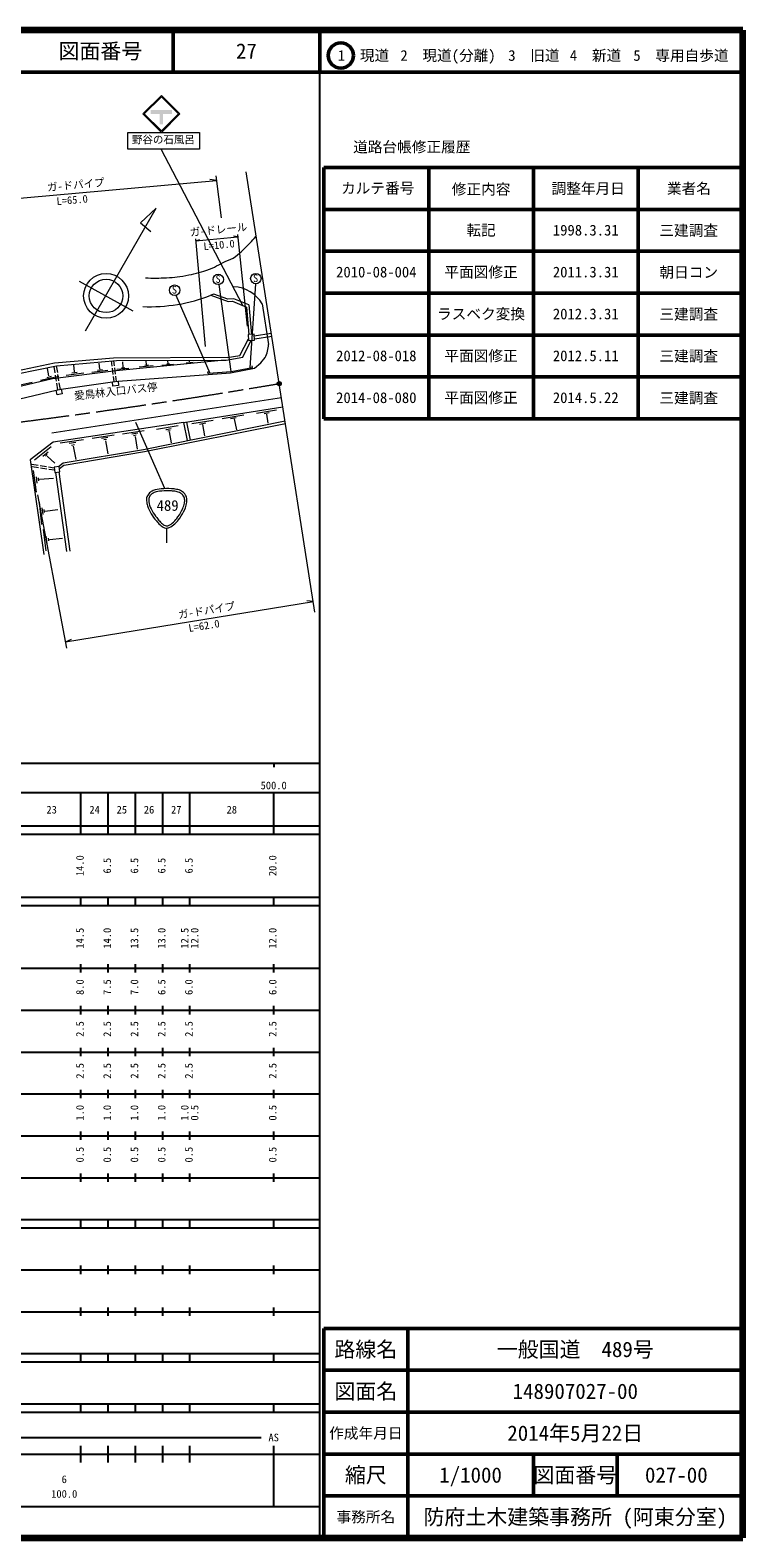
# Model space of a CAD drawing. Units: millimetres, scale not verified. Extents: x 40000 to 680000, y 20000 to 380000.
# Drawn here: x 509866 to 680000, y 20000 to 380000 of the extents above; entities that cross this region are included whole.
import ezdxf
from ezdxf.enums import TextEntityAlignment as Align

# ---------------------------------------------------------------- set-up
doc = ezdxf.new("R2010")
doc.units = ezdxf.units.MM
doc.header["$LTSCALE"] = 1000
doc.header["$PDMODE"] = 32
doc.header["$PDSIZE"] = 500
doc.linetypes.add('CHAIN', pattern=[18.5, 12, -1.5, 3.5, -1.5])
for name, color, linetype, lineweight in [('M-BGD', 7, 'Continuous', 13), ('M-BMK', 2, 'CHAIN', 13), ('M-BMK-SRVR', 3, 'Continuous', 13), ('M-STR-HTXT', 7, 'Continuous', 13), ('M-STR-STRC', 7, 'Continuous', 13), ('M-TTL', 2, 'Continuous', 140), ('M-TTL-BAND', 7, 'Continuous', 25), ('M-TTL-FRAM', 2, 'Continuous', 50), ('M-TTL-LINE', 7, 'Continuous', 50), ('M-TTL-TXT', 7, 'Continuous', 13)]:
    doc.layers.add(name, color=color, linetype=linetype, lineweight=lineweight)
doc.layers.add('M-OTRS', color=6, linetype='Continuous')
doc.styles.add('ＭＳ ゴシック', font='')
doc.styles.add('ＭＳ 明朝', font='')
doc.styles.get('ＭＳ ゴシック').set_extended_font_data('MS Gothic')
doc.styles.get('ＭＳ 明朝').set_extended_font_data('MS Mincho')

msp = doc.modelspace()

# ---------------------------------------------------------------- hatches: boundary and pattern name
at = {"layer": 'M-STR-STRC'}
msp.add_hatch(color=256, dxfattribs=at).paths.add_polyline_path([(538639, 360930), (538639, 360017), (540761, 360017), (540761, 357483), (541585, 357483), (541585, 359981), (543689, 359981), (543689, 360930)])

# ---------------------------------------------------------------- linework, layer by layer
at = {"layer": 'M-BGD'}
for p, q in [((523113, 308200), (539959, 337460)), ((539959, 337460), (536205, 334017)), ((536205, 334017), (538681, 331932)), ((521593, 320084), (534378, 313014)), ((553721, 316974), (553032, 316722)), ((557093, 315751), (553721, 316974)), ((557815, 298531), (554962, 319247)), ((563680, 319427), (562341, 299350)), ((544663, 316696), (552722, 298105)), ((553032, 316722), (557133, 315179)), ((558513, 315850), (557093, 315751)), ((557133, 315179), (558198, 315258)), ((558198, 315258), (561531, 313878)), ((562043, 314410), (558513, 315850)), ((561531, 313878), (562090, 307333)), ((562043, 314410), (562718, 307367)), ((565286, 314626), (566772, 304932)), ((559918, 302345), (561966, 306333)), ((563344, 307401), (561912, 307323)), ((561912, 307323), (561989, 305908)), ((563421, 305986), (563344, 307401)), ((563366, 307002), (567438, 307648)), ((563475, 306310), (567546, 306956)), ((560639, 301898), (562641, 305944)), ((561989, 305908), (563421, 305986)), ((515676, 300492), (491174, 295325)), ((491795, 294929), (516184, 299843)), ((514321, 297449), (514045, 299184)), ((515823, 298143), (515574, 299720)), ((529725, 301708), (515676, 300492)), ((516184, 299843), (530488, 301129)), ((516433, 298262), (516184, 299843)), ((520491, 298424), (520309, 300067)), ((524597, 298322), (528384, 298821)), ((525912, 298830), (527130, 298962)), ((526508, 299075), (526359, 300469)), ((529447, 299787), (529294, 301022)), ((529693, 297802), (529509, 299290)), ((556892, 301816), (529725, 301708)), ((530010, 299844), (529857, 301073)), ((530256, 297859), (530071, 299348)), ((530435, 298753), (555484, 301194)), ((530488, 301129), (555484, 301194)), ((530562, 299024), (533432, 299310)), ((531667, 299363), (532491, 299433)), ((532035, 299532), (531958, 300842)), ((535918, 299616), (539232, 299897)), ((537233, 299993), (538118, 300055)), ((537645, 300195), (537558, 300984)), ((541279, 299985), (544101, 300245)), ((542471, 300292), (543149, 300368)), ((542781, 300438), (542717, 301051)), ((547083, 300592), (548757, 300724)), ((547915, 300812), (547894, 301077)), ((555484, 301194), (556637, 301194)), ((556637, 301194), (560639, 301898)), ((556892, 301816), (559918, 302345)), ((557706, 298188), (563454, 299323)), ((557815, 298531), (562972, 299464)), ((562972, 299464), (562893, 299846)), ((563454, 299323), (564931, 300588)), ((564931, 300588), (565991, 301824)), ((493748, 291813), (515185, 296794)), ((506784, 295148), (510321, 295950)), ((512349, 296463), (516714, 297383)), ((513900, 297094), (514991, 297343)), ((515185, 296794), (530435, 298753)), ((516134, 296167), (515900, 297649)), ((516460, 294096), (516211, 295673)), ((516744, 296286), (516511, 297768)), ((517070, 294211), (516822, 295793)), ((517306, 294256), (529506, 296025)), ((518457, 297612), (522676, 298173)), ((519836, 298161), (521122, 298336)), ((529506, 296025), (530838, 296176)), ((529621, 295010), (529506, 296025)), ((529908, 296070), (529755, 297306)), ((530470, 296134), (530317, 297363)), ((530838, 296176), (557706, 298188)), ((530838, 296176), (530953, 295161)), ((552306, 298084), (552349, 298491)), ((552306, 298084), (552464, 298084)), ((552464, 298084), (557815, 298531)), ((495832, 289260), (516092, 294027)), ((515034, 283836), (569837, 292318)), ((516092, 294027), (517306, 294256)), ((516303, 292907), (516092, 294027)), ((517518, 293137), (516303, 292907)), ((517306, 294256), (517518, 293137)), ((530953, 295161), (529621, 295010)), ((546473, 286288), (570193, 290042)), ((555714, 287282), (560841, 288114)), ((563885, 288580), (568697, 289343)), ((565739, 288449), (566935, 288672)), ((566304, 288317), (566620, 286161)), ((546473, 286288), (515351, 281623)), ((531882, 283647), (537049, 284436)), ((536905, 279873), (570711, 286735)), ((537179, 279394), (570816, 286065)), ((540055, 284724), (545222, 285566)), ((542237, 284619), (542434, 284658)), ((542434, 284658), (543539, 284869)), ((546473, 286288), (547335, 281990)), ((547170, 286398), (548045, 282134)), ((548443, 286086), (553584, 286888)), ((550257, 285954), (551809, 286204)), ((551033, 285862), (551506, 283127)), ((557712, 287272), (559080, 287522)), ((558580, 287193), (559093, 284577)), ((515351, 281623), (509868, 277442)), ((517025, 281461), (522587, 282250)), ((519142, 281343), (520746, 281606)), ((519707, 280922), (520431, 281053)), ((524681, 282582), (529926, 283371)), ((526876, 282542), (528415, 282845)), ((527455, 282266), (528086, 282371)), ((527823, 281977), (528375, 278835)), ((534139, 283621), (535564, 283831)), ((534512, 283239), (535156, 283357)), ((534946, 282976), (535380, 279978)), ((542763, 284317), (543302, 284395)), ((543026, 284106), (543565, 281463)), ((509868, 277442), (513094, 254800)), ((510923, 277408), (514907, 280564)), ((512908, 278315), (514197, 279328)), ((513526, 278302), (513947, 278670)), ((513947, 278289), (515761, 276606)), ((517727, 276718), (536905, 279873)), ((517968, 276102), (537179, 279394)), ((520115, 280659), (520772, 277477)), ((511769, 276048), (510288, 276288)), ((511839, 275518), (510358, 275758)), ((510594, 274860), (511274, 269713)), ((513743, 275728), (512262, 275968)), ((513813, 275198), (512333, 275438)), ((515607, 275425), (514236, 275648)), ((515666, 274897), (514307, 275118)), ((516775, 275822), (515578, 275689)), ((515578, 275689), (515722, 274393)), ((515722, 274393), (516919, 274527)), ((515945, 274418), (518545, 255537)), ((516608, 275804), (517727, 276718)), ((516697, 274502), (519298, 255584)), ((516919, 274527), (516775, 275822)), ((517893, 276015), (516839, 275247)), ((517968, 276102), (517893, 276015)), ((511326, 273315), (511467, 271860)), ((511808, 273070), (511896, 272386)), ((512063, 272772), (515472, 273009)), ((511990, 267289), (512582, 261925)), ((512663, 265943), (512917, 264339)), ((513092, 265549), (513198, 264857)), ((513338, 265155), (516511, 265514)), ((512936, 260756), (513627, 255648)), ((513587, 259178), (513844, 257384)), ((514133, 258683), (514247, 258061)), ((514475, 258385), (517613, 258727))]:
    msp.add_line(p, q, dxfattribs=at)
for centre, radius in [((527987, 316543), 5351), ((527987, 316543), 4000), ((554776, 320483), 1250), ((563739, 320675), 1250), ((544363, 317910), 1250)]:
    msp.add_circle(centre, radius, dxfattribs=at)
for centre, radius, start, end in [((558019, 310310), 8452, 30.70565, 86.75827), ((538402, 354024), 40068, 267.60936, 291.41519), ((558733, 305298), 8047, 334.42074, 357.39753)]:
    msp.add_arc(centre, radius, start, end, dxfattribs=at)
msp.add_open_spline([(537373, 320856), (539410, 320787), (540006, 320782), (541692, 320856), (543781, 320947), (544960, 321036), (547017, 321418), (549012, 321788), (550124, 322069), (552046, 322719), (553902, 323347), (554833, 323976), (556601, 324820), (557488, 325243), (558081, 325325), (558860, 325924), (560316, 327045), (561034, 327801), (562299, 329134), (562904, 329772), (563115, 329991), (563813, 330803)], degree=3, knots=[0, 0, 0, 0, 1, 1, 1, 2, 2, 2, 3, 3, 3, 4, 4, 4, 5, 5, 5, 6, 6, 6, 7, 7, 7, 7], dxfattribs=at)
at = {"layer": 'M-BMK'}
msp.add_arc((321329, 1755300), 1480614, 275.78186, 279.64217, dxfattribs=at)
at = {"layer": 'M-BMK-SRVR'}
for p, q in [((569323, 295603), (561404, 346194)), ((577861, 241056), (569323, 295603))]:
    msp.add_line(p, q, dxfattribs=at)
msp.add_circle((569323, 295603), 500, dxfattribs=at)
msp.add_point((569323, 295603), dxfattribs=at)
at = {"layer": 'M-OTRS'}
msp.add_point((569323, 295603), dxfattribs=at)
at = {"layer": 'M-STR-HTXT'}
for p, q in [((486654, 337994), (554324, 344066)), ((554324, 344066), (552796, 344305)), ((554182, 345177), (555455, 335164)), ((549353, 330210), (551647, 304494)), ((549399, 329699), (559410, 330685)), ((549399, 329699), (550369, 330046)), ((559410, 330685), (558391, 330836)), ((559358, 331182), (561672, 309314)), ((518619, 232444), (511663, 269023)), ((518331, 233960), (577467, 243572)), ((577467, 243572), (575926, 243702)), ((518331, 233960), (519751, 234571))]:
    msp.add_line(p, q, dxfattribs=at)
at = {"layer": 'M-STR-STRC'}
for p, q in [((541192, 364418), (536780, 360005)), ((541192, 364078), (537119, 360005)), ((545605, 360005), (541192, 364418)), ((545265, 360005), (541192, 364078)), ((536780, 360005), (541192, 355593)), ((537119, 360005), (541192, 355932)), ((541192, 355593), (545605, 360005)), ((541192, 355932), (545265, 360005)), ((533161, 351566), (533161, 355593)), ((533161, 355593), (550302, 355593)), ((550302, 355593), (550302, 351566)), ((550302, 351566), (533161, 351566)), ((560636, 314248), (541146, 351566)), ((541992, 270571), (535092, 286309)), ((542458, 257582), (542458, 261120))]:
    msp.add_line(p, q, dxfattribs=at)
for points in [[(541156, 270464), (542111, 270567), (542656, 270538), (543616, 270490), (544083, 270467), (544349, 270461), (544805, 270358), (545296, 270247), (545588, 270191), (546022, 269935), (546368, 269731), (546554, 269574), (546789, 269248), (547064, 268864), (547180, 268601), (547264, 268137), (547348, 267679), (547295, 267405), (547212, 266947), (547110, 266391), (546991, 266089), (546762, 265572), (546382, 264714), (546114, 264250), (545572, 263483), (545171, 262915), (544925, 262601), (544409, 262135), (543941, 261712), (543669, 261451), (543087, 261209), (542922, 261141), (542815, 261139), (542637, 261130), (542348, 261115), (542170, 261087), (541897, 261183), (541435, 261346), (541235, 261575), (540866, 261897), (540486, 262228), (540313, 262459), (539993, 262849), (539483, 263472), (539190, 263823), (538777, 264515), (538348, 265232), (538102, 265647), (537851, 266445), (537717, 266874), (537684, 267132), (537666, 267582), (537651, 267965), (537620, 268198), (537746, 268560), (537892, 268982), (538061, 269199), (538380, 269512), (538669, 269795), (538878, 269915), (539253, 270067), (539956, 270353), (540401, 270382), (541156, 270464)], [(541264, 269947), (542167, 270043), (542682, 270009), (543589, 269962), (544020, 269939), (544267, 269935), (544688, 269840), (545116, 269743), (545370, 269694), (545748, 269471), (546020, 269311), (546165, 269188), (546349, 268932), (546570, 268624), (546663, 268413), (546731, 268040), (546801, 267656), (546757, 267426), (546687, 267043), (546595, 266535), (546486, 266259), (546277, 265787), (545913, 264966), (545657, 264523), (545139, 263789), (544764, 263259), (544534, 262965), (544052, 262530), (543637, 262155), (543396, 261923), (542880, 261709), (542781, 261668), (542717, 261667), (542610, 261662), (542402, 261651), (542275, 261630), (542079, 261700), (541692, 261836), (541524, 262028), (541215, 262297), (540861, 262606), (540700, 262821), (540402, 263184), (539911, 263784), (539630, 264121), (539232, 264787), (538828, 265463), (538596, 265853), (538360, 266605), (538242, 266982), (538214, 267208), (538198, 267603), (538186, 267908), (538161, 268093), (538261, 268381), (538376, 268711), (538508, 268881), (538758, 269126), (538988, 269352), (539156, 269448), (539455, 269570), (540124, 269842), (540546, 269870), (541264, 269947)]]:
    msp.add_open_spline(points, degree=3, knots=[0, 0, 0, 0, 1, 1, 1, 2, 2, 2, 3, 3, 3, 4, 4, 4, 5, 5, 5, 6, 6, 6, 7, 7, 7, 8, 8, 8, 9, 9, 9, 10, 10, 10, 11, 11, 11, 12, 12, 12, 13, 13, 13, 14, 14, 14, 15, 15, 15, 16, 16, 16, 17, 17, 17, 18, 18, 18, 19, 19, 19, 20, 20, 20, 21, 21, 21, 21], dxfattribs=at)
at = {"layer": 'M-TTL'}
for p, q in [((680000, 380000), (40000, 380000)), ((680000, 20000), (680000, 380000)), ((40000, 20000), (680000, 20000))]:
    msp.add_line(p, q, dxfattribs=at)
at = {"layer": 'M-TTL-BAND'}
for p, q in [((579000, 20000), (579000, 370000)), ((40000, 205000), (579000, 205000)), ((568000, 205000), (568000, 204000)), ((68000, 198000), (579000, 198000)), ((522000, 188000), (522000, 198000)), ((528500, 188000), (528500, 198000)), ((535000, 188000), (535000, 198000)), ((541500, 188000), (541500, 198000)), ((548000, 188000), (548000, 198000)), ((568000, 188000), (568000, 198000)), ((40000, 190000), (579000, 190000)), ((40000, 188000), (579000, 188000)), ((40000, 173000), (579000, 173000)), ((522000, 171000), (522000, 173000)), ((528500, 171000), (528500, 173000)), ((535000, 171000), (535000, 173000)), ((541500, 171000), (541500, 173000)), ((548000, 171000), (548000, 173000)), ((568000, 171000), (568000, 173000)), ((40000, 171000), (579000, 171000)), ((40000, 156000), (579000, 156000)), ((522000, 155000), (522000, 157000)), ((528500, 155000), (528500, 157000)), ((535000, 155000), (535000, 157000)), ((541500, 155000), (541500, 157000)), ((548000, 155000), (548000, 157000)), ((568000, 155000), (568000, 157000)), ((46000, 146000), (579000, 146000)), ((522000, 145000), (522000, 147000)), ((528500, 145000), (528500, 147000)), ((535000, 145000), (535000, 147000)), ((541500, 145000), (541500, 147000)), ((548000, 145000), (548000, 147000)), ((568000, 145000), (568000, 147000)), ((522000, 135000), (522000, 137000)), ((528500, 135000), (528500, 137000)), ((535000, 135000), (535000, 137000)), ((541500, 135000), (541500, 137000)), ((548000, 135000), (548000, 137000)), ((568000, 135000), (568000, 137000)), ((52000, 136000), (579000, 136000)), ((46000, 126000), (579000, 126000)), ((522000, 125000), (522000, 127000)), ((528500, 125000), (528500, 127000)), ((535000, 125000), (535000, 127000)), ((541500, 125000), (541500, 127000)), ((548000, 125000), (548000, 127000)), ((568000, 125000), (568000, 127000)), ((52000, 116000), (579000, 116000)), ((522000, 115000), (522000, 117000)), ((528500, 115000), (528500, 117000)), ((535000, 115000), (535000, 117000)), ((541500, 115000), (541500, 117000)), ((548000, 115000), (548000, 117000)), ((568000, 115000), (568000, 117000)), ((46000, 106000), (579000, 106000)), ((522000, 105000), (522000, 107000)), ((528500, 105000), (528500, 107000)), ((535000, 105000), (535000, 107000)), ((541500, 105000), (541500, 107000)), ((548000, 105000), (548000, 107000)), ((568000, 105000), (568000, 107000)), ((40000, 96000), (579000, 96000)), ((40000, 94000), (579000, 94000)), ((522000, 94000), (522000, 96000)), ((528500, 94000), (528500, 96000)), ((535000, 94000), (535000, 96000)), ((541500, 94000), (541500, 96000)), ((548000, 94000), (548000, 96000)), ((568000, 94000), (568000, 96000)), ((49000, 84000), (579000, 84000)), ((522000, 83000), (522000, 85000)), ((528500, 83000), (528500, 85000)), ((535000, 83000), (535000, 85000)), ((541500, 83000), (541500, 85000)), ((548000, 83000), (548000, 85000)), ((568000, 83000), (568000, 85000)), ((40000, 74000), (579000, 74000)), ((522000, 73000), (522000, 75000)), ((528500, 73000), (528500, 75000)), ((535000, 73000), (535000, 75000)), ((541500, 73000), (541500, 75000)), ((548000, 73000), (548000, 75000)), ((568000, 73000), (568000, 75000)), ((40000, 64000), (579000, 64000)), ((40000, 62000), (579000, 62000)), ((522000, 62000), (522000, 64000)), ((528500, 62000), (528500, 64000)), ((535000, 62000), (535000, 64000)), ((541500, 62000), (541500, 64000)), ((548000, 62000), (548000, 64000)), ((568000, 62000), (568000, 64000)), ((40000, 52000), (579000, 52000)), ((522000, 50000), (522000, 52000)), ((528500, 50000), (528500, 52000)), ((535000, 50000), (535000, 52000)), ((541500, 50000), (541500, 52000)), ((548000, 50000), (548000, 52000)), ((568000, 50000), (568000, 52000)), ((40000, 50000), (579000, 50000)), ((340500, 44000), (565000, 44000)), ((40000, 40000), (579000, 40000)), ((522000, 38000), (522000, 42000)), ((528500, 38000), (528500, 42000)), ((535000, 38000), (535000, 42000)), ((541500, 38000), (541500, 42000)), ((548000, 38000), (548000, 42000)), ((568000, 27500), (568000, 42000)), ((68000, 27500), (579000, 27500))]:
    msp.add_line(p, q, dxfattribs=at)
at = {"layer": 'M-TTL-FRAM'}
for p, q in [((580000, 347197), (580000, 287197)), ((580000, 347197), (680000, 347197)), ((580000, 287197), (680000, 287197)), ((680000, 70000), (580000, 70000)), ((580000, 70000), (580000, 20000))]:
    msp.add_line(p, q, dxfattribs=at)
at = {"layer": 'M-TTL-LINE'}
for p, q in [((543997, 380000), (543997, 370000)), ((579000, 380000), (579000, 370000)), ((40000, 370000), (680000, 370000)), ((605000, 347197), (605000, 287197)), ((630000, 347197), (630000, 287197)), ((655000, 347197), (655000, 287197)), ((580000, 337197), (680000, 337197)), ((580000, 327197), (680000, 327197)), ((580000, 317197), (680000, 317197)), ((580000, 307197), (680000, 307197)), ((580000, 297197), (680000, 297197)), ((600000, 70000), (600000, 20000)), ((680000, 60000), (580000, 60000)), ((680000, 50000), (580000, 50000)), ((680000, 40000), (580000, 40000)), ((630000, 40000), (630000, 30000)), ((650000, 40000), (650000, 30000)), ((680000, 30000), (580000, 30000))]:
    msp.add_line(p, q, dxfattribs=at)
msp.add_circle((584031, 373958), 3000, dxfattribs=at)

# ---------------------------------------------------------------- texts
at = {"layer": 'M-BGD', "style": 'ＭＳ ゴシック'}
for p in [(554097, 319110), (563060, 319302), (543684, 316536)]:
    msp.add_text('S', height=1833, dxfattribs=at).set_placement(p, align=Align.BOTTOM_LEFT)
msp.add_text('愛鳥林入口バス停', height=1833, rotation=6.462, dxfattribs=at).set_placement((520536, 291193), align=Align.BOTTOM_LEFT)
at = {"layer": 'M-STR-HTXT', "style": 'ＭＳ ゴシック'}
for s, rotation, p in [('ガ-ドパイプ', 5.127, (514032, 340989)), ('L=65.0', 5.127, (516289, 337653)), ('ガ-ドレール', 5.625, (548129, 330248)), ('L=10.0', 5.625, (551387, 326893)), ('ガ-ドパイプ', 9.232, (545425, 238907)), ('L=62.0', 9.232, (547915, 235741))]:
    msp.add_text(s, height=1833, rotation=rotation, dxfattribs=at).set_placement(p, align=Align.BOTTOM_LEFT)
at = {"layer": 'M-STR-STRC'}
for s, height, style, p in [('野谷の石風呂', 1833, 'ＭＳ 明朝', (534173, 352411)), ('489', 2566, 'ＭＳ ゴシック', (540066, 264454))]:
    msp.add_text(s, height=height, dxfattribs=dict(at, style=style)).set_placement(p, align=Align.BOTTOM_LEFT)
at = {"layer": 'M-TTL-BAND', "style": 'ＭＳ ゴシック'}
for s, p in [('500.0', (568000, 198195)), ('23', (515000, 192405)), ('24', (525250, 192405)), ('25', (531750, 192405)), ('26', (538250, 192405)), ('27', (544750, 192405)), ('28', (558000, 192405)), ('AS', (568000, 42500)), ('6', (518000, 32523)), ('100.0', (518000, 29033))]:
    msp.add_text(s, height=1833, dxfattribs=at).set_placement(p, align=Align.BOTTOM_CENTER)
for s, p in [('14.0', (523213, 180500)), ('6.5', (529713, 180500)), ('6.5', (536213, 180500)), ('6.5', (542713, 180500)), ('6.5', (549213, 180500)), ('20.0', (569213, 180500)), ('14.5', (523213, 163174)), ('14.0', (529713, 163174)), ('13.5', (536213, 163174)), ('13.0', (542713, 163174)), ('12.5', (548213, 163174)), ('12.0', (550583, 163174)), ('12.0', (569213, 163174)), ('8.0', (523213, 151500)), ('7.5', (529713, 151500)), ('7.0', (536213, 151500)), ('6.5', (542713, 151500)), ('6.0', (549213, 151500)), ('6.0', (569213, 151500)), ('2.5', (523213, 141500)), ('2.5', (529713, 141500)), ('2.5', (536213, 141500)), ('2.5', (542713, 141500)), ('2.5', (549213, 141500)), ('2.5', (569213, 141500)), ('2.5', (523213, 131500)), ('2.5', (529713, 131500)), ('2.5', (536213, 131500)), ('2.5', (542713, 131500)), ('2.5', (549213, 131500)), ('2.5', (569213, 131500)), ('1.0', (523213, 121500)), ('1.0', (529713, 121500)), ('1.0', (536213, 121500)), ('1.0', (542713, 121500)), ('1.0', (548213, 121500)), ('0.5', (550583, 121500)), ('0.5', (569213, 121500)), ('0.5', (523213, 111500)), ('0.5', (529713, 111500)), ('0.5', (536213, 111500)), ('0.5', (542713, 111500)), ('0.5', (549213, 111500)), ('0.5', (569213, 111500))]:
    msp.add_text(s, height=1833, rotation=90, dxfattribs=at).set_placement(p, align=Align.BOTTOM_CENTER)
at = {"layer": 'M-TTL-TXT', "style": 'ＭＳ ゴシック'}
for s, height, p in [('図面番号', 3666, (526622, 375000)), ('27', 3666, (561497, 375000)), ('1\u3000現道', 2566, (589448, 373958)), ('2\u3000現道(分離)', 2566, (609619, 373958)), ('3\u3000旧道', 2566, (630121, 373958)), ('4\u3000新道', 2566, (644824, 373958)), ('5\u3000専用自歩道', 2566, (665228, 373958)), ('道路台帳修正履歴', 2566, (600968, 352113)), ('カルテ番号', 2566, (592839, 342277)), ('修正内容', 2566, (617509, 342023)), ('調整年月日', 2566, (643089, 342197)), ('業者名', 2566, (667134, 342197)), ('転記', 2566, (617500, 332245)), ('1998.3.31', 2566, (642500, 332245)), ('三建調査', 2566, (667077, 332189)), ('2010-08-004', 2566, (592500, 322245)), ('平面図修正', 2566, (617500, 322245)), ('2011.3.31', 2566, (642500, 322245)), ('朝日コン', 2566, (667077, 322189)), ('ラスベク変換', 2566, (617500, 312245)), ('2012.3.31', 2566, (642500, 312245)), ('三建調査', 2566, (667077, 312189)), ('2012-08-018', 2566, (592500, 302245)), ('平面図修正', 2566, (617500, 302245)), ('2012.5.11', 2566, (642500, 302245)), ('三建調査', 2566, (667077, 302189)), ('2014-08-080', 2566, (592500, 292245)), ('平面図修正', 2566, (617500, 292245)), ('2014.5.22', 2566, (642500, 292245)), ('三建調査', 2566, (667077, 292189)), ('路線名', 3666, (590000, 65000)), ('路線名', 3666, (590000, 65000)), ('一般国道\u3000489号', 3666, (640000, 65000)), ('図面名', 3666, (590000, 55000)), ('図面名', 3666, (590000, 55000)), ('148907027-00', 3666, (640000, 55000)), ('2014年5月22日', 3666, (640000, 45000)), ('作成年月日', 2566, (590000, 45000)), ('作成年月日', 2566, (590000, 45000)), ('縮尺', 3666, (590000, 35000)), ('縮尺', 3666, (590000, 35000)), ('1/1000', 3666, (615000, 35000)), ('図面番号', 3666, (640000, 35000)), ('図面番号', 3666, (640000, 35000)), ('027-00', 3666, (664125, 35000)), ('事務所名', 2566, (590000, 25000)), ('事務所名', 2566, (590000, 25000)), ('防府土木建築事務所 (阿東分室)', 3666, (640000, 25000))]:
    msp.add_text(s, height=height, dxfattribs=at).set_placement(p, align=Align.MIDDLE_CENTER)

doc.saveas('drawing.dxf')
